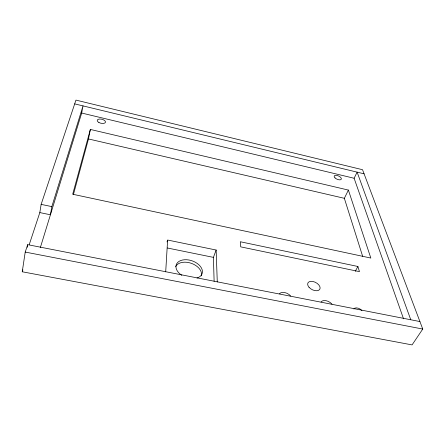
<?xml version="1.0" encoding="UTF-8"?>
<svg xmlns="http://www.w3.org/2000/svg" width="445" height="445" viewBox="0 0 445 445"><rect width="100%" height="100%" fill="white"/><g stroke="black" fill="none" stroke-linecap="round" stroke-linejoin="round"><path stroke-width="0.67" d="M165.701 271.856L167.62 240.033L216.148 250.034L217.271 281.963M29.209 244.672L39.822 212.588L41.14 204.377L75.95 100.097L362.536 169.712L422.75 329.055L412.07 344.903L22.25 271.778L25.215 252.07L27.685 244.672L419.919 321.557M27.29 247.292L27.685 244.672M40.356 247.548L81.685 113.041L83.02 105.893L51.837 206.614L50.43 214.774L39.822 212.588M73.425 194.515L88.472 138.951L90.357 129.439L348.396 190.082L370.824 258.05L72.696 194.237L90.357 129.439M167.031 241.919L167.42 240.662M22.25 271.778L22.895 269.798M214.123 281.296L213.416 257.371L216.148 250.034M403.537 318.809L354.114 178.261L357.124 172.137L410.78 319.766M362.63 256.259L344.352 198.309L348.396 190.082M355.238 271.35L357.897 266.483L240.306 241.752L240.734 246.858L359.449 271.634L357.897 266.483M25.215 252.07L422.75 329.055M167.303 247.982L213.416 257.371M41.14 204.377L51.837 206.614M88.472 138.951L344.352 198.309M81.685 113.041L354.114 178.261M74.688 103.88L364.088 173.823M175.675 266.633A13.639 8.861 18.9 0 1 191.495 263.373A13.639 8.861 18.9 0 1 201.307 275.844M353.875 308.997A5.223 3.059 30.8 0 1 361.896 310.571M321.09 301.999A6.964 4.205 29.2 0 1 332.003 304.141M279.443 293.834A6.987 4.372 26.6 0 1 290.652 296.031M181.794 275.333A13.678 8.839 18.9 0 1 179.135 261.315A13.678 8.839 18.9 0 1 198.926 264.831A13.678 8.839 18.9 0 1 197.007 278.036M335.046 177.922A3.86 1.786 24.2 0 0 341.17 179.363A3.86 1.786 24.2 0 0 337.088 175.469A3.86 1.786 24.2 0 0 335.046 177.922M98.896 122.486A4.228 2.047 13.2 0 0 105.476 122.214A4.228 2.047 13.2 0 0 99.719 119.032A4.228 2.047 13.2 0 0 98.896 122.486M309.047 287.286A6.731 3.999 27.5 0 0 319.727 289.372A6.731 3.999 27.5 0 0 312.874 281.485A6.731 3.999 27.5 0 0 309.047 287.286"/></g></svg>
